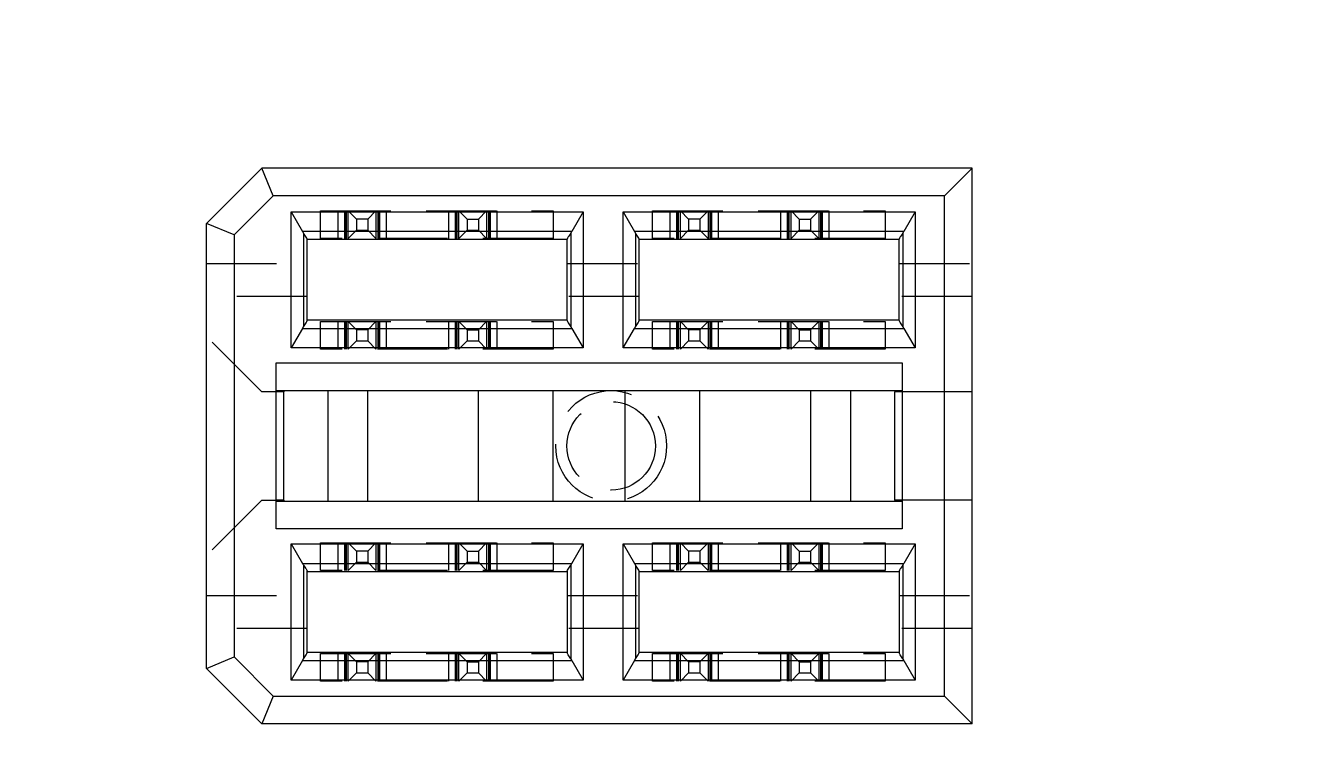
# Model space of a CAD drawing. Header units: millimetres. Extents: x -64 to 530, y -86 to 334.
# Drawn here: x 114.57 to 137.91, y 206.79 to 219.68 of the extents above; entities that cross this region are included whole.
import ezdxf

# ---------------------------------------------------------------- set-up
doc = ezdxf.new("R2010")
doc.units = ezdxf.units.MM
doc.header["$PDSIZE"] = -1
doc.linetypes.add('HIDDEN', pattern=[1.905, 1.27, -0.635])
doc.dimstyles.new('ISO-25', dxfattribs={"dimtxt": 2.5, "dimasz": 2.5, "dimexe": 1.25, "dimexo": 0.625, "dimtad": 1, "dimtxsty": 'Standard', "dimcen": 2.5, "dimadec": 0, "dimazin": 0, "dimtfac": 1, "dimtmove": 0, "dimatfit": 3, "dimfxl": 0, "dimarcsym": 0})

# ---------------------------------------------------------------- blocks, each defined once
blk = doc.blocks.new('*D35')
at = {"color": 0, "lineweight": -2}
for p, q in [((437.684, 297.079), (437.684, 315.579)), ((431.8, 293.079), (437.684, 297.079)), ((431.8, 279.9), (431.8, 293.079))]:
    blk.add_line(p, q, dxfattribs=at)
at = {"layer": 'Defpoints', "color": 0}
for p in [(437.684, 301.079), (431.8, 279.4), (0, 0)]:
    blk.add_point(p, dxfattribs=at)
at = {"color": 0, "insert": (435.434, 308.579), "char_height": 3, "attachment_point": 5, "rotation": 90}
blk.add_mtext('431,80', dxfattribs=at)
blk = doc.blocks.new('*D37')
at = {"color": 0, "lineweight": -2}
for p, q in [((135.317, 293.03), (135.317, 311.53)), ((135.9, 289.03), (135.317, 293.03)), ((135.9, 279.97), (135.9, 289.03))]:
    blk.add_line(p, q, dxfattribs=at)
at = {"layer": 'Defpoints', "color": 0}
for p in [(135.317, 297.03), (135.9, 279.47), (0, 0)]:
    blk.add_point(p, dxfattribs=at)
at = {"color": 0, "insert": (133.067, 304.53), "char_height": 3, "attachment_point": 5, "rotation": 90}
blk.add_mtext('135,90', dxfattribs=at)
blk = doc.blocks.new('*D38')
at = {"color": 0, "lineweight": -2}
for p, q in [((162.289, 289.755), (162.289, 308.755)), ((165.75, 285.755), (162.289, 289.755)), ((165.75, 274.9), (165.75, 285.755))]:
    blk.add_line(p, q, dxfattribs=at)
at = {"layer": 'Defpoints', "color": 0}
for p in [(162.289, 293.755), (165.75, 274.4), (0, 0)]:
    blk.add_point(p, dxfattribs=at)
at = {"color": 0, "insert": (160.039, 301.505), "char_height": 3, "attachment_point": 5, "rotation": 90}
blk.add_mtext('165,75', dxfattribs=at)
blk = doc.blocks.new('*D39')
at = {"color": 0, "lineweight": -2}
for p, q in [((125.6, 265.32), (129.1, 265.32)), ((129.1, 265.32), (130.828, 263.455)), ((130.828, 263.455), (150.828, 263.455))]:
    blk.add_line(p, q, dxfattribs=at)
at = {"layer": 'Defpoints', "color": 0}
for p in [(125.1, 265.32), (134.828, 263.455), (0, 0)]:
    blk.add_point(p, dxfattribs=at)
at = {"color": 0, "insert": (143.078, 265.705), "char_height": 3, "attachment_point": 5}
blk.add_mtext('265,32', dxfattribs=at)
blk = doc.blocks.new('*D40')
at = {"color": 0, "lineweight": -2}
for p, q in [((118.77, 293.984), (118.77, 311.484)), ((125.1, 289.984), (118.77, 293.984)), ((125.1, 265.82), (125.1, 289.984))]:
    blk.add_line(p, q, dxfattribs=at)
at = {"layer": 'Defpoints', "color": 0}
for p in [(118.77, 297.984), (125.1, 265.32), (0, 0)]:
    blk.add_point(p, dxfattribs=at)
at = {"color": 0, "insert": (116.52, 304.984), "char_height": 3, "attachment_point": 5, "rotation": 90}
blk.add_mtext('125,10', dxfattribs=at)
blk = doc.blocks.new('*D41')
at = {"color": 0, "lineweight": -2}
for p, q in [((191.371, 292.073), (191.371, 310.573)), ((199.07, 288.073), (191.371, 292.073)), ((199.07, 265.82), (199.07, 288.073))]:
    blk.add_line(p, q, dxfattribs=at)
at = {"layer": 'Defpoints', "color": 0}
for p in [(191.371, 296.073), (199.07, 265.32), (0, 0)]:
    blk.add_point(p, dxfattribs=at)
at = {"color": 0, "insert": (189.121, 303.573), "char_height": 3, "attachment_point": 5, "rotation": 90}
blk.add_mtext('199,07', dxfattribs=at)
blk = doc.blocks.new('*D42')
at = {"color": 0, "lineweight": -2}
for p, q in [((193.497, 265.32), (189.497, 263.066)), ((198.57, 265.32), (193.497, 265.32)), ((189.497, 263.066), (169.497, 263.066))]:
    blk.add_line(p, q, dxfattribs=at)
at = {"layer": 'Defpoints', "color": 0}
for p in [(199.07, 265.32), (185.497, 263.066), (0, 0)]:
    blk.add_point(p, dxfattribs=at)
at = {"color": 0, "insert": (177.247, 265.316), "char_height": 3, "attachment_point": 5}
blk.add_mtext('265,32', dxfattribs=at)
blk = doc.blocks.new('*D43')
at = {"color": 0, "lineweight": -2}
for p, q in [((280.31, 293.54), (280.31, 313.54)), ((285.75, 289.54), (280.31, 293.54)), ((285.75, 274.9), (285.75, 289.54))]:
    blk.add_line(p, q, dxfattribs=at)
at = {"layer": 'Defpoints', "color": 0}
for p in [(280.31, 297.54), (285.75, 274.4), (0, 0)]:
    blk.add_point(p, dxfattribs=at)
at = {"color": 0, "insert": (278.06, 305.79), "char_height": 3, "attachment_point": 5, "rotation": 90}
blk.add_mtext('285,75', dxfattribs=at)
blk = doc.blocks.new('*D44')
at = {"color": 0, "lineweight": -2}
for p, q in [((298.633, 293.447), (298.633, 312.947)), ((293.9, 289.447), (298.633, 293.447)), ((293.9, 279.9), (293.9, 289.447))]:
    blk.add_line(p, q, dxfattribs=at)
at = {"layer": 'Defpoints', "color": 0}
for p in [(298.633, 297.447), (293.9, 279.4), (0, 0)]:
    blk.add_point(p, dxfattribs=at)
at = {"color": 0, "insert": (296.383, 305.447), "char_height": 3, "attachment_point": 5, "rotation": 90}
blk.add_mtext('293,90', dxfattribs=at)
blk = doc.blocks.new('*D45')
at = {"color": 0, "lineweight": -2}
blk.add_line((285.25, 274.4), (252.388, 274.4), dxfattribs=at)
at = {"layer": 'Defpoints', "color": 0}
for p in [(267.888, 274.4), (285.75, 274.4), (0, 0)]:
    blk.add_point(p, dxfattribs=at)
at = {"color": 0, "insert": (259.888, 276.65), "char_height": 3, "attachment_point": 5}
blk.add_mtext('274,40', dxfattribs=at)
blk = doc.blocks.new('*D46')
at = {"color": 0, "lineweight": -2}
for p, q in [((273.06, 264.82), (273.06, 254.53)), ((273.06, 254.53), (277.95, 250.53)), ((277.95, 250.53), (277.95, 231.03))]:
    blk.add_line(p, q, dxfattribs=at)
at = {"layer": 'Defpoints', "color": 0}
for p in [(273.06, 265.32), (277.95, 246.53), (0, 0)]:
    blk.add_point(p, dxfattribs=at)
at = {"color": 0, "insert": (275.7, 238.53), "char_height": 3, "attachment_point": 5, "rotation": 90}
blk.add_mtext('273,06', dxfattribs=at)
blk = doc.blocks.new('*D47')
at = {"color": 0, "lineweight": -2}
for p, q in [((260.93, 266.76), (240.93, 266.76)), ((264.93, 265.32), (260.93, 266.76)), ((272.56, 265.32), (264.93, 265.32))]:
    blk.add_line(p, q, dxfattribs=at)
at = {"layer": 'Defpoints', "color": 0}
for p in [(256.93, 266.76), (273.06, 265.32), (0, 0)]:
    blk.add_point(p, dxfattribs=at)
at = {"color": 0, "insert": (248.68, 269.01), "char_height": 3, "attachment_point": 5}
blk.add_mtext('265,32', dxfattribs=at)
blk = doc.blocks.new('*D48')
at = {"color": 0, "lineweight": -2}
for p, q in [((355.301, 295.339), (355.301, 315.339)), ((359.73, 291.339), (355.301, 295.339)), ((359.73, 265.82), (359.73, 291.339))]:
    blk.add_line(p, q, dxfattribs=at)
at = {"layer": 'Defpoints', "color": 0}
for p in [(355.301, 299.339), (359.73, 265.32), (0, 0)]:
    blk.add_point(p, dxfattribs=at)
at = {"color": 0, "insert": (353.051, 307.589), "char_height": 3, "attachment_point": 5, "rotation": 90}
blk.add_mtext('359,73', dxfattribs=at)
blk = doc.blocks.new('*D49')
at = {"color": 0, "lineweight": -2}
for p, q in [((349.375, 265.32), (345.375, 260.541)), ((359.23, 265.32), (349.375, 265.32)), ((345.375, 260.541), (325.375, 260.541))]:
    blk.add_line(p, q, dxfattribs=at)
at = {"layer": 'Defpoints', "color": 0}
for p in [(359.73, 265.32), (341.375, 260.541), (0, 0)]:
    blk.add_point(p, dxfattribs=at)
at = {"color": 0, "insert": (333.125, 262.791), "char_height": 3, "attachment_point": 5}
blk.add_mtext('265,32', dxfattribs=at)
blk = doc.blocks.new('*D50')
at = {"color": 0, "lineweight": -2}
for p, q in [((411.281, 297.743), (411.281, 316.243)), ((415.9, 293.743), (411.281, 297.743)), ((415.9, 279.97), (415.9, 293.743))]:
    blk.add_line(p, q, dxfattribs=at)
at = {"layer": 'Defpoints', "color": 0}
for p in [(411.281, 301.743), (415.9, 279.47), (0, 0)]:
    blk.add_point(p, dxfattribs=at)
at = {"color": 0, "insert": (409.031, 309.243), "char_height": 3, "attachment_point": 5, "rotation": 90}
blk.add_mtext('415,90', dxfattribs=at)
blk = doc.blocks.new('*D51')
at = {"color": 0, "lineweight": -2}
for p, q in [((441.42, 274.4), (445.42, 275.871)), ((445.42, 275.871), (464.92, 275.871)), ((425.95, 274.4), (441.42, 274.4))]:
    blk.add_line(p, q, dxfattribs=at)
at = {"layer": 'Defpoints', "color": 0}
for p in [(449.42, 275.871), (425.45, 274.4), (0, 0)]:
    blk.add_point(p, dxfattribs=at)
at = {"color": 0, "insert": (457.42, 278.121), "char_height": 3, "attachment_point": 5}
blk.add_mtext('274,40', dxfattribs=at)
blk = doc.blocks.new('*D52')
at = {"color": 0, "lineweight": -2}
for p, q in [((423.283, 294.998), (423.283, 314.998)), ((425.45, 290.998), (423.283, 294.998)), ((425.45, 274.9), (425.45, 290.998))]:
    blk.add_line(p, q, dxfattribs=at)
at = {"layer": 'Defpoints', "color": 0}
for p in [(423.283, 298.998), (425.45, 274.4), (0, 0)]:
    blk.add_point(p, dxfattribs=at)
at = {"color": 0, "insert": (421.033, 307.248), "char_height": 3, "attachment_point": 5, "rotation": 90}
blk.add_mtext('425,45', dxfattribs=at)
blk = doc.blocks.new('*D56')
at = {"color": 0, "lineweight": -2}
for p, q in [((437.803, 215.414), (437.803, 235.414)), ((425.43, 211.414), (437.803, 215.414)), ((425.43, 198.55), (425.43, 211.414))]:
    blk.add_line(p, q, dxfattribs=at)
at = {"layer": 'Defpoints', "color": 0}
for p in [(437.803, 219.414), (425.43, 198.05), (0, 0)]:
    blk.add_point(p, dxfattribs=at)
at = {"color": 0, "insert": (435.553, 227.664), "char_height": 3, "attachment_point": 5, "rotation": 90}
blk.add_mtext('425,43', dxfattribs=at)
blk = doc.blocks.new('*D73')
at = {"color": 0, "lineweight": -2}
for p, q in [((142.392, 292.375), (142.392, 310.875)), ((139.399, 288.375), (142.392, 292.375)), ((139.399, 279.9), (139.399, 288.375))]:
    blk.add_line(p, q, dxfattribs=at)
at = {"layer": 'Defpoints', "color": 0}
for p in [(142.392, 296.375), (139.399, 279.4), (0, 0)]:
    blk.add_point(p, dxfattribs=at)
at = {"color": 0, "insert": (140.142, 303.875), "char_height": 3, "attachment_point": 5, "rotation": 90}
blk.add_mtext('139,40', dxfattribs=at)
blk = doc.blocks.new('*D74')
at = {"color": 0, "lineweight": -2}
for p, q in [((127.722, 293.03), (127.722, 311.53)), ((132.401, 289.03), (127.722, 293.03)), ((132.401, 279.9), (132.401, 289.03))]:
    blk.add_line(p, q, dxfattribs=at)
at = {"layer": 'Defpoints', "color": 0}
for p in [(127.722, 297.03), (132.401, 279.4), (0, 0)]:
    blk.add_point(p, dxfattribs=at)
at = {"color": 0, "insert": (125.472, 304.53), "char_height": 3, "attachment_point": 5, "rotation": 90}
blk.add_mtext('132,40', dxfattribs=at)
blk = doc.blocks.new('*D75')
at = {"color": 0, "lineweight": -2}
for p, q in [((288.794, 294.16), (288.794, 313.16)), ((290.401, 290.16), (288.794, 294.16)), ((290.401, 279.9), (290.401, 290.16))]:
    blk.add_line(p, q, dxfattribs=at)
at = {"layer": 'Defpoints', "color": 0}
for p in [(288.794, 298.16), (290.401, 279.4), (0, 0)]:
    blk.add_point(p, dxfattribs=at)
at = {"color": 0, "insert": (286.544, 305.91), "char_height": 3, "attachment_point": 5, "rotation": 90}
blk.add_mtext('290,40', dxfattribs=at)
blk = doc.blocks.new('*D76')
at = {"color": 0, "lineweight": -2}
for p, q in [((306.252, 292.611), (306.252, 312.111)), ((297.399, 288.611), (306.252, 292.611)), ((297.399, 279.9), (297.399, 288.611))]:
    blk.add_line(p, q, dxfattribs=at)
at = {"layer": 'Defpoints', "color": 0}
for p in [(306.252, 296.611), (297.399, 279.4), (0, 0)]:
    blk.add_point(p, dxfattribs=at)
at = {"color": 0, "insert": (304.002, 304.611), "char_height": 3, "attachment_point": 5, "rotation": 90}
blk.add_mtext('297,40', dxfattribs=at)
blk = doc.blocks.new('*D77')
at = {"color": 0, "lineweight": -2}
for p, q in [((404.526, 297.682), (404.526, 316.182)), ((412.401, 293.682), (404.526, 297.682)), ((412.401, 279.9), (412.401, 293.682))]:
    blk.add_line(p, q, dxfattribs=at)
at = {"layer": 'Defpoints', "color": 0}
for p in [(404.526, 301.682), (412.401, 279.4), (0, 0)]:
    blk.add_point(p, dxfattribs=at)
at = {"color": 0, "insert": (402.276, 309.182), "char_height": 3, "attachment_point": 5, "rotation": 90}
blk.add_mtext('412,40', dxfattribs=at)
blk = doc.blocks.new('*D78')
at = {"color": 0, "lineweight": -2}
for p, q in [((417.265, 297.291), (417.265, 315.791)), ((419.399, 293.291), (417.265, 297.291)), ((419.399, 279.9), (419.399, 293.291))]:
    blk.add_line(p, q, dxfattribs=at)
at = {"layer": 'Defpoints', "color": 0}
for p in [(417.265, 301.291), (419.399, 279.4), (0, 0)]:
    blk.add_point(p, dxfattribs=at)
at = {"color": 0, "insert": (415.015, 308.791), "char_height": 3, "attachment_point": 5, "rotation": 90}
blk.add_mtext('419,40', dxfattribs=at)
blk = doc.blocks.new('*D118')
at = {"color": 0, "lineweight": -2}
for p, q in [((389.587, 199.576), (389.587, 219.576)), ((394.242, 195.576), (389.587, 199.576)), ((394.242, 191.725), (394.242, 195.576))]:
    blk.add_line(p, q, dxfattribs=at)
at = {"layer": 'Defpoints', "color": 0}
for p in [(389.587, 203.576), (394.242, 191.225), (0, 0)]:
    blk.add_point(p, dxfattribs=at)
at = {"color": 0, "insert": (387.337, 211.826), "char_height": 3, "attachment_point": 5, "rotation": 90}
blk.add_mtext('394,24', dxfattribs=at)
blk = doc.blocks.new('*D119')
at = {"color": 0, "lineweight": -2}
for p, q in [((393.843, 235.159), (393.843, 254.159)), ((396, 231.159), (393.843, 235.159)), ((396, 225.095), (396, 231.159))]:
    blk.add_line(p, q, dxfattribs=at)
at = {"layer": 'Defpoints', "color": 0}
for p in [(393.843, 239.159), (396, 224.595), (0, 0)]:
    blk.add_point(p, dxfattribs=at)
at = {"color": 0, "insert": (391.593, 246.909), "char_height": 3, "attachment_point": 5, "rotation": 90}
blk.add_mtext('396,00', dxfattribs=at)
blk = doc.blocks.new('*D120')
at = {"color": 0, "lineweight": -2}
for p, q in [((372.602, 236.309), (372.602, 255.809)), ((373.5, 232.309), (372.602, 236.309)), ((373.5, 225.095), (373.5, 232.309))]:
    blk.add_line(p, q, dxfattribs=at)
at = {"layer": 'Defpoints', "color": 0}
for p in [(372.602, 240.309), (373.5, 224.595), (0, 0)]:
    blk.add_point(p, dxfattribs=at)
at = {"color": 0, "insert": (370.352, 248.309), "char_height": 3, "attachment_point": 5, "rotation": 90}
blk.add_mtext('373,50', dxfattribs=at)
blk = doc.blocks.new('*D121')
at = {"color": 0, "lineweight": -2}
for p, q in [((345.579, 237.414), (345.579, 256.414)), ((349.175, 233.414), (345.579, 237.414)), ((349.175, 225.095), (349.175, 233.414))]:
    blk.add_line(p, q, dxfattribs=at)
at = {"layer": 'Defpoints', "color": 0}
for p in [(345.579, 241.414), (349.175, 224.595), (0, 0)]:
    blk.add_point(p, dxfattribs=at)
at = {"color": 0, "insert": (343.329, 249.164), "char_height": 3, "attachment_point": 5, "rotation": 90}
blk.add_mtext('349,18', dxfattribs=at)
blk = doc.blocks.new('*D122')
at = {"color": 0, "lineweight": -2}
for p, q in [((325.674, 236.995), (325.674, 256.995)), ((328.855, 232.995), (325.674, 236.995)), ((328.855, 225.095), (328.855, 232.995))]:
    blk.add_line(p, q, dxfattribs=at)
at = {"layer": 'Defpoints', "color": 0}
for p in [(325.674, 240.995), (328.855, 224.595), (0, 0)]:
    blk.add_point(p, dxfattribs=at)
at = {"color": 0, "insert": (323.424, 249.245), "char_height": 3, "attachment_point": 5, "rotation": 90}
blk.add_mtext('328,86', dxfattribs=at)
blk = doc.blocks.new('*D123')
at = {"color": 0, "lineweight": -2}
for p, q in [((304.85, 235.076), (304.85, 254.576)), ((308.535, 231.076), (304.85, 235.076)), ((308.535, 225.095), (308.535, 231.076))]:
    blk.add_line(p, q, dxfattribs=at)
at = {"layer": 'Defpoints', "color": 0}
for p in [(304.85, 239.076), (308.535, 224.595), (0, 0)]:
    blk.add_point(p, dxfattribs=at)
at = {"color": 0, "insert": (302.6, 247.076), "char_height": 3, "attachment_point": 5, "rotation": 90}
blk.add_mtext('308,54', dxfattribs=at)
blk = doc.blocks.new('*D124')
at = {"color": 0, "lineweight": -2}
for p, q in [((286.103, 233.369), (286.103, 253.369)), ((288.215, 229.369), (286.103, 233.369)), ((288.215, 225.095), (288.215, 229.369))]:
    blk.add_line(p, q, dxfattribs=at)
at = {"layer": 'Defpoints', "color": 0}
for p in [(286.103, 237.369), (288.215, 224.595), (0, 0)]:
    blk.add_point(p, dxfattribs=at)
at = {"color": 0, "insert": (283.853, 245.619), "char_height": 3, "attachment_point": 5, "rotation": 90}
blk.add_mtext('288,22', dxfattribs=at)
blk = doc.blocks.new('*D125')
at = {"color": 0, "lineweight": -2}
for p, q in [((263.907, 234.454), (263.907, 253.954)), ((267.895, 230.454), (263.907, 234.454)), ((267.895, 225.095), (267.895, 230.454))]:
    blk.add_line(p, q, dxfattribs=at)
at = {"layer": 'Defpoints', "color": 0}
for p in [(263.907, 238.454), (267.895, 224.595), (0, 0)]:
    blk.add_point(p, dxfattribs=at)
at = {"color": 0, "insert": (261.657, 246.454), "char_height": 3, "attachment_point": 5, "rotation": 90}
blk.add_mtext('267,90', dxfattribs=at)
blk = doc.blocks.new('*D126')
at = {"color": 0, "lineweight": -2}
for p, q in [((243.782, 232.451), (243.782, 252.451)), ((247.575, 228.595), (243.782, 232.451)), ((247.575, 225.095), (247.575, 228.595))]:
    blk.add_line(p, q, dxfattribs=at)
at = {"layer": 'Defpoints', "color": 0}
for p in [(243.782, 236.451), (247.575, 224.595), (0, 0)]:
    blk.add_point(p, dxfattribs=at)
at = {"color": 0, "insert": (241.532, 244.701), "char_height": 3, "attachment_point": 5, "rotation": 90}
blk.add_mtext('247,58', dxfattribs=at)
blk = doc.blocks.new('*D127')
at = {"color": 0, "lineweight": -2}
for p, q in [((222.023, 234.703), (222.023, 254.703)), ((227.255, 230.703), (222.023, 234.703)), ((227.255, 225.095), (227.255, 230.703))]:
    blk.add_line(p, q, dxfattribs=at)
at = {"layer": 'Defpoints', "color": 0}
for p in [(222.023, 238.703), (227.255, 224.595), (0, 0)]:
    blk.add_point(p, dxfattribs=at)
at = {"color": 0, "insert": (219.773, 246.953), "char_height": 3, "attachment_point": 5, "rotation": 90}
blk.add_mtext('227,26', dxfattribs=at)
blk = doc.blocks.new('*D128')
at = {"color": 0, "lineweight": -2}
for p, q in [((203.028, 233.99), (203.028, 253.49)), ((206.946, 229.99), (203.028, 233.99)), ((206.946, 225.095), (206.946, 229.99))]:
    blk.add_line(p, q, dxfattribs=at)
at = {"layer": 'Defpoints', "color": 0}
for p in [(203.028, 237.99), (206.946, 224.595), (0, 0)]:
    blk.add_point(p, dxfattribs=at)
at = {"color": 0, "insert": (200.778, 245.99), "char_height": 3, "attachment_point": 5, "rotation": 90}
blk.add_mtext('206,95', dxfattribs=at)
blk = doc.blocks.new('*D129')
at = {"color": 0, "lineweight": -2}
for p, q in [((182.809, 235.614), (182.809, 254.614)), ((186.615, 231.614), (182.809, 235.614)), ((186.615, 225.095), (186.615, 231.614))]:
    blk.add_line(p, q, dxfattribs=at)
at = {"layer": 'Defpoints', "color": 0}
for p in [(182.809, 239.614), (186.615, 224.595), (0, 0)]:
    blk.add_point(p, dxfattribs=at)
at = {"color": 0, "insert": (180.559, 247.364), "char_height": 3, "attachment_point": 5, "rotation": 90}
blk.add_mtext('186,62', dxfattribs=at)
blk = doc.blocks.new('*D130')
at = {"color": 0, "lineweight": -2}
for p, q in [((163.921, 235.803), (163.921, 254.303)), ((166.295, 231.803), (163.921, 235.803)), ((166.295, 225.095), (166.295, 231.803))]:
    blk.add_line(p, q, dxfattribs=at)
at = {"layer": 'Defpoints', "color": 0}
for p in [(163.921, 239.803), (166.295, 224.595), (0, 0)]:
    blk.add_point(p, dxfattribs=at)
at = {"color": 0, "insert": (161.671, 247.303), "char_height": 3, "attachment_point": 5, "rotation": 90}
blk.add_mtext('166,30', dxfattribs=at)
blk = doc.blocks.new('*D131')
at = {"color": 0, "lineweight": -2}
for p, q in [((142.732, 235.75), (142.732, 254.75)), ((145.975, 231.75), (142.732, 235.75)), ((145.975, 225.095), (145.975, 231.75))]:
    blk.add_line(p, q, dxfattribs=at)
at = {"layer": 'Defpoints', "color": 0}
for p in [(142.732, 239.75), (145.975, 224.595), (0, 0)]:
    blk.add_point(p, dxfattribs=at)
at = {"color": 0, "insert": (140.482, 247.5), "char_height": 3, "attachment_point": 5, "rotation": 90}
blk.add_mtext('145,98', dxfattribs=at)
blk = doc.blocks.new('*D132')
at = {"color": 0, "lineweight": -2}
for p, q in [((123.609, 234.366), (123.609, 253.366)), ((125.655, 230.366), (123.609, 234.366)), ((125.655, 225.095), (125.655, 230.366))]:
    blk.add_line(p, q, dxfattribs=at)
at = {"layer": 'Defpoints', "color": 0}
for p in [(123.609, 238.366), (125.655, 224.595), (0, 0)]:
    blk.add_point(p, dxfattribs=at)
at = {"color": 0, "insert": (121.359, 246.116), "char_height": 3, "attachment_point": 5, "rotation": 90}
blk.add_mtext('125,66', dxfattribs=at)
blk = doc.blocks.new('*D142')
at = {"color": 0, "lineweight": -2}
for p, q in [((401.115, 224.595), (405.115, 228.426)), ((405.115, 228.426), (425.115, 228.426)), ((396.5, 224.595), (401.115, 224.595))]:
    blk.add_line(p, q, dxfattribs=at)
at = {"layer": 'Defpoints', "color": 0}
for p in [(409.115, 228.426), (396, 224.595), (0, 0)]:
    blk.add_point(p, dxfattribs=at)
at = {"color": 0, "insert": (417.365, 230.676), "char_height": 3, "attachment_point": 5}
blk.add_mtext('224,59', dxfattribs=at)
blk = doc.blocks.new('*D143')
at = {"color": 0, "lineweight": -2}
blk.add_line((166.25, 274.4), (193.07, 274.4), dxfattribs=at)
at = {"layer": 'Defpoints', "color": 0}
for p in [(165.75, 274.4), (177.57, 274.4), (0, 0)]:
    blk.add_point(p, dxfattribs=at)
at = {"color": 0, "insert": (185.57, 276.65), "char_height": 3, "attachment_point": 5}
blk.add_mtext('274,40', dxfattribs=at)

msp = doc.modelspace()

# ---------------------------------------------------------------- linework, layer by layer
at = {"color": 7, "linetype": 'Continuous', "lineweight": 15}
for p, q in [((118.835, 217.11), (117.835, 216.11)), ((119.042, 216.61), (118.835, 217.11)), ((131.675, 217.11), (118.835, 217.11)), ((131.675, 217.11), (131.175, 216.61)), ((131.675, 207.07), (131.675, 217.11)), ((118.335, 215.903), (119.042, 216.61)), ((131.175, 216.61), (119.042, 216.61)), ((131.175, 207.57), (131.175, 216.61)), ((119.366, 213.86), (119.366, 216.32)), ((119.366, 216.32), (119.57, 215.966)), ((119.366, 216.32), (124.644, 216.32)), ((124.644, 216.32), (124.44, 215.966)), ((124.644, 216.32), (124.644, 213.86)), ((125.366, 216.32), (130.644, 216.32)), ((125.366, 213.86), (125.366, 216.32)), ((125.366, 216.32), (125.57, 215.966)), ((130.644, 216.32), (130.44, 215.966)), ((130.644, 216.32), (130.644, 213.86)), ((117.835, 208.07), (117.835, 216.11)), ((118.335, 215.903), (117.835, 216.11)), ((118.335, 215.903), (118.335, 208.277)), ((124.44, 215.966), (119.57, 215.966)), ((119.588, 215.938), (119.588, 214.242)), ((124.422, 215.938), (124.422, 214.242)), ((130.44, 215.966), (125.57, 215.966)), ((125.588, 215.938), (125.588, 214.242)), ((130.422, 215.938), (130.422, 214.242)), ((119.655, 214.355), (119.655, 215.825)), ((124.355, 215.82), (119.655, 215.82)), ((124.355, 214.355), (124.355, 215.825)), ((125.655, 214.355), (125.655, 215.825)), ((130.355, 215.82), (125.655, 215.82)), ((130.355, 214.355), (130.355, 215.825)), ((124.355, 214.36), (119.655, 214.36)), ((130.355, 214.36), (125.655, 214.36)), ((119.57, 214.214), (119.366, 213.86)), ((119.57, 214.214), (124.44, 214.214)), ((124.44, 214.214), (124.644, 213.86)), ((125.366, 213.86), (125.57, 214.214)), ((125.57, 214.214), (130.44, 214.214)), ((130.44, 214.214), (130.644, 213.86)), ((124.644, 213.86), (119.366, 213.86)), ((130.644, 213.86), (125.366, 213.86)), ((119.099, 213.59), (130.411, 213.59)), ((119.099, 210.59), (119.099, 213.59)), ((130.411, 213.59), (130.411, 210.59)), ((119.099, 213.09), (130.411, 213.09)), ((119.235, 213.07), (119.099, 213.07)), ((119.235, 213.09), (119.235, 213.07)), ((119.235, 211.11), (119.235, 213.07)), ((120.035, 211.09), (120.035, 213.09)), ((120.755, 211.09), (120.755, 213.09)), ((122.755, 211.09), (122.755, 213.09)), ((124.105, 211.09), (124.105, 213.09)), ((125.405, 211.09), (125.405, 213.09)), ((126.755, 211.09), (126.755, 213.09)), ((128.755, 213.09), (128.755, 211.09)), ((129.475, 213.09), (129.475, 211.09)), ((130.275, 213.09), (130.275, 213.07)), ((130.411, 213.07), (130.275, 213.07)), ((130.275, 211.11), (130.275, 213.07)), ((119.235, 211.11), (119.099, 211.11)), ((119.099, 211.09), (130.411, 211.09)), ((119.235, 211.11), (119.235, 211.09)), ((130.275, 211.11), (130.275, 211.09)), ((130.411, 211.11), (130.275, 211.11)), ((130.411, 210.59), (119.099, 210.59)), ((119.366, 210.32), (124.644, 210.32)), ((119.366, 207.86), (119.366, 210.32)), ((119.366, 210.32), (119.57, 209.966)), ((124.44, 209.966), (124.644, 210.32)), ((124.644, 210.32), (124.644, 207.86)), ((125.366, 210.32), (130.644, 210.32)), ((125.366, 207.86), (125.366, 210.32)), ((125.366, 210.32), (125.57, 209.966)), ((130.644, 210.32), (130.44, 209.966)), ((130.644, 210.32), (130.644, 207.86)), ((119.57, 209.966), (124.44, 209.966)), ((119.588, 209.938), (119.588, 208.242)), ((119.655, 208.355), (119.655, 209.825)), ((119.655, 209.82), (124.355, 209.82)), ((124.355, 209.825), (124.355, 208.355)), ((124.422, 209.938), (124.422, 208.242)), ((125.57, 209.966), (130.44, 209.966)), ((125.588, 209.938), (125.588, 208.242)), ((125.655, 208.355), (125.655, 209.825)), ((125.655, 209.82), (130.355, 209.82)), ((130.355, 209.825), (130.355, 208.355)), ((130.422, 209.938), (130.422, 208.242)), ((117.835, 208.07), (118.335, 208.277)), ((118.335, 208.277), (119.042, 207.57)), ((119.57, 208.214), (119.366, 207.86)), ((119.57, 208.214), (124.44, 208.214)), ((124.355, 208.36), (119.655, 208.36)), ((124.44, 208.214), (124.644, 207.86)), ((125.57, 208.214), (125.366, 207.86)), ((125.57, 208.214), (130.44, 208.214)), ((130.355, 208.36), (125.655, 208.36)), ((130.44, 208.214), (130.644, 207.86)), ((118.835, 207.07), (117.835, 208.07)), ((124.644, 207.86), (119.366, 207.86)), ((130.644, 207.86), (125.366, 207.86)), ((119.042, 207.57), (118.835, 207.07)), ((119.042, 207.57), (131.175, 207.57)), ((131.675, 207.07), (131.175, 207.57)), ((131.675, 207.07), (118.835, 207.07))]:
    msp.add_line(p, q, dxfattribs=at)
at = {"color": 7, "linetype": 'HIDDEN', "lineweight": 0}
for p, q in [((119.9, 215.84), (119.9, 216.34)), ((119.9, 216.34), (124.1, 216.34)), ((120.21, 216.34), (120.21, 215.84)), ((120.215, 215.84), (120.215, 216.34)), ((120.335, 215.84), (120.335, 216.34)), ((120.336, 216.34), (120.336, 215.84)), ((120.355, 216.34), (120.355, 215.84)), ((120.365, 215.84), (120.365, 216.34)), ((120.365, 215.84), (120.365, 216.34)), ((120.4, 215.84), (120.4, 216.34)), ((120.4, 216.34), (120.55, 216.19)), ((120.9, 216.34), (120.75, 216.19)), ((120.9, 216.34), (120.9, 215.84)), ((120.935, 216.34), (120.935, 215.84)), ((120.935, 216.34), (120.935, 215.84)), ((120.945, 216.34), (120.945, 215.84)), ((120.964, 215.84), (120.964, 216.34)), ((120.965, 216.34), (120.965, 215.84)), ((121.085, 216.34), (121.085, 215.84)), ((121.09, 215.84), (121.09, 216.34)), ((122.21, 216.34), (122.21, 215.84)), ((122.215, 215.84), (122.215, 216.34)), ((122.335, 215.84), (122.335, 216.34)), ((122.336, 216.34), (122.336, 215.84)), ((122.355, 216.34), (122.355, 215.84)), ((122.365, 215.84), (122.365, 216.34)), ((122.365, 215.84), (122.365, 216.34)), ((122.4, 215.84), (122.4, 216.34)), ((122.4, 216.34), (122.55, 216.19)), ((122.75, 216.19), (122.9, 216.34)), ((122.9, 216.34), (122.9, 215.84)), ((122.935, 216.34), (122.935, 215.84)), ((122.935, 216.34), (122.935, 215.84)), ((122.945, 216.34), (122.945, 215.84)), ((122.964, 215.84), (122.964, 216.34)), ((122.965, 216.34), (122.965, 215.84)), ((123.085, 216.34), (123.085, 215.84)), ((123.09, 215.84), (123.09, 216.34)), ((124.1, 216.34), (124.1, 215.84)), ((125.9, 215.84), (125.9, 216.34)), ((125.9, 216.34), (130.1, 216.34)), ((126.21, 216.34), (126.21, 215.84)), ((126.215, 215.84), (126.215, 216.34)), ((126.335, 215.84), (126.335, 216.34)), ((126.336, 216.34), (126.336, 215.84)), ((126.355, 216.34), (126.355, 215.84)), ((126.365, 215.84), (126.365, 216.34)), ((126.365, 215.84), (126.365, 216.34)), ((126.4, 215.84), (126.4, 216.34)), ((126.4, 216.34), (126.55, 216.19)), ((126.9, 216.34), (126.75, 216.19)), ((126.9, 216.34), (126.9, 215.84)), ((126.935, 216.34), (126.935, 215.84)), ((126.935, 216.34), (126.935, 215.84)), ((126.945, 216.34), (126.945, 215.84)), ((126.964, 215.84), (126.964, 216.34)), ((126.965, 216.34), (126.965, 215.84)), ((127.085, 216.34), (127.085, 215.84)), ((127.09, 215.84), (127.09, 216.34)), ((128.21, 216.34), (128.21, 215.84)), ((128.215, 215.84), (128.215, 216.34)), ((128.335, 215.84), (128.335, 216.34)), ((128.336, 216.34), (128.336, 215.84)), ((128.355, 216.34), (128.355, 215.84)), ((128.365, 215.84), (128.365, 216.34)), ((128.365, 215.84), (128.365, 216.34)), ((128.4, 215.84), (128.4, 216.34)), ((128.4, 216.34), (128.55, 216.19)), ((128.75, 216.19), (128.9, 216.34)), ((128.9, 216.34), (128.9, 215.84)), ((128.935, 216.34), (128.935, 215.84)), ((128.935, 216.34), (128.935, 215.84)), ((128.945, 216.34), (128.945, 215.84)), ((128.964, 215.84), (128.964, 216.34)), ((128.965, 216.34), (128.965, 215.84)), ((129.085, 216.34), (129.085, 215.84)), ((129.09, 215.84), (129.09, 216.34)), ((130.1, 216.34), (130.1, 215.84)), ((120.55, 216.19), (120.55, 215.99)), ((120.75, 216.19), (120.55, 216.19)), ((120.75, 216.19), (120.75, 215.99)), ((122.55, 216.19), (122.75, 216.19)), ((122.55, 216.19), (122.55, 215.99)), ((122.75, 216.19), (122.75, 215.99)), ((126.55, 216.19), (126.55, 215.99)), ((126.75, 216.19), (126.55, 216.19)), ((126.75, 216.19), (126.75, 215.99)), ((128.55, 216.19), (128.75, 216.19)), ((128.55, 216.19), (128.55, 215.99)), ((128.75, 216.19), (128.75, 215.99)), ((120.4, 215.84), (120.55, 215.99)), ((120.55, 215.99), (120.75, 215.99)), ((120.75, 215.99), (120.9, 215.84)), ((122.55, 215.99), (122.4, 215.84)), ((122.55, 215.99), (122.75, 215.99)), ((122.75, 215.99), (122.9, 215.84)), ((126.4, 215.84), (126.55, 215.99)), ((126.55, 215.99), (126.75, 215.99)), ((126.75, 215.99), (126.9, 215.84)), ((128.55, 215.99), (128.4, 215.84)), ((128.55, 215.99), (128.75, 215.99)), ((128.75, 215.99), (128.9, 215.84)), ((124.1, 215.84), (119.9, 215.84)), ((130.1, 215.84), (125.9, 215.84)), ((117.835, 215.39), (119.655, 215.39)), ((124.355, 215.39), (125.655, 215.39)), ((130.355, 215.39), (131.675, 215.39)), ((119.655, 214.79), (117.835, 214.79)), ((125.655, 214.79), (124.355, 214.79)), ((131.675, 214.79), (130.355, 214.79)), ((119.9, 213.84), (119.9, 214.34)), ((119.9, 214.34), (124.1, 214.34)), ((120.21, 214.34), (120.21, 213.84)), ((120.215, 213.84), (120.215, 214.34)), ((120.335, 213.84), (120.335, 214.34)), ((120.336, 214.34), (120.336, 213.84)), ((120.355, 214.34), (120.355, 213.84)), ((120.365, 213.84), (120.365, 214.34)), ((120.365, 213.84), (120.365, 214.34)), ((120.4, 213.84), (120.4, 214.34)), ((120.4, 214.34), (120.55, 214.19)), ((120.9, 214.34), (120.75, 214.19)), ((120.9, 214.34), (120.9, 213.84)), ((120.935, 214.34), (120.935, 213.84)), ((120.935, 214.34), (120.935, 213.84)), ((120.945, 214.34), (120.945, 213.84)), ((120.964, 213.84), (120.964, 214.34)), ((120.965, 214.34), (120.965, 213.84)), ((121.085, 214.34), (121.085, 213.84)), ((121.09, 213.84), (121.09, 214.34)), ((122.21, 214.34), (122.21, 213.84)), ((122.215, 213.84), (122.215, 214.34)), ((122.335, 213.84), (122.335, 214.34)), ((122.336, 214.34), (122.336, 213.84)), ((122.355, 214.34), (122.355, 213.84)), ((122.365, 213.84), (122.365, 214.34)), ((122.365, 213.84), (122.365, 214.34)), ((122.4, 213.84), (122.4, 214.34)), ((122.4, 214.34), (122.55, 214.19)), ((122.75, 214.19), (122.9, 214.34)), ((122.9, 214.34), (122.9, 213.84)), ((122.935, 214.34), (122.935, 213.84)), ((122.935, 214.34), (122.935, 213.84)), ((122.945, 214.34), (122.945, 213.84)), ((122.964, 213.84), (122.964, 214.34)), ((122.965, 214.34), (122.965, 213.84)), ((123.085, 214.34), (123.085, 213.84)), ((123.09, 213.84), (123.09, 214.34)), ((124.1, 214.34), (124.1, 213.84)), ((125.9, 213.84), (125.9, 214.34)), ((125.9, 214.34), (130.1, 214.34)), ((126.21, 214.34), (126.21, 213.84)), ((126.215, 213.84), (126.215, 214.34)), ((126.335, 213.84), (126.335, 214.34)), ((126.336, 214.34), (126.336, 213.84)), ((126.355, 214.34), (126.355, 213.84)), ((126.365, 213.84), (126.365, 214.34)), ((126.365, 213.84), (126.365, 214.34)), ((126.4, 213.84), (126.4, 214.34)), ((126.4, 214.34), (126.55, 214.19)), ((126.9, 214.34), (126.75, 214.19)), ((126.9, 214.34), (126.9, 213.84)), ((126.935, 214.34), (126.935, 213.84)), ((126.935, 214.34), (126.935, 213.84)), ((126.945, 214.34), (126.945, 213.84)), ((126.964, 213.84), (126.964, 214.34)), ((126.965, 214.34), (126.965, 213.84)), ((127.085, 214.34), (127.085, 213.84)), ((127.09, 213.84), (127.09, 214.34)), ((128.21, 214.34), (128.21, 213.84)), ((128.215, 213.84), (128.215, 214.34)), ((128.335, 213.84), (128.335, 214.34)), ((128.336, 214.34), (128.336, 213.84)), ((128.355, 214.34), (128.355, 213.84)), ((128.365, 213.84), (128.365, 214.34)), ((128.365, 213.84), (128.365, 214.34)), ((128.4, 213.84), (128.4, 214.34)), ((128.4, 214.34), (128.55, 214.19)), ((128.75, 214.19), (128.9, 214.34)), ((128.9, 214.34), (128.9, 213.84)), ((128.935, 214.34), (128.935, 213.84)), ((128.935, 214.34), (128.935, 213.84)), ((128.945, 214.34), (128.945, 213.84)), ((128.964, 213.84), (128.964, 214.34)), ((128.965, 214.34), (128.965, 213.84)), ((129.085, 214.34), (129.085, 213.84)), ((129.09, 213.84), (129.09, 214.34)), ((130.1, 214.34), (130.1, 213.84)), ((118.835, 213.07), (117.835, 214.07)), ((120.4, 213.84), (120.55, 213.99)), ((120.55, 214.19), (120.55, 213.99)), ((120.75, 214.19), (120.55, 214.19)), ((120.55, 213.99), (120.75, 213.99)), ((120.75, 214.19), (120.75, 213.99)), ((120.75, 213.99), (120.9, 213.84)), ((122.55, 213.99), (122.4, 213.84)), ((122.55, 214.19), (122.75, 214.19)), ((122.55, 214.19), (122.55, 213.99)), ((122.55, 213.99), (122.75, 213.99)), ((122.75, 214.19), (122.75, 213.99)), ((122.75, 213.99), (122.9, 213.84)), ((126.4, 213.84), (126.55, 213.99)), ((126.55, 214.19), (126.55, 213.99)), ((126.75, 214.19), (126.55, 214.19)), ((126.55, 213.99), (126.75, 213.99)), ((126.75, 214.19), (126.75, 213.99)), ((126.75, 213.99), (126.9, 213.84)), ((128.55, 213.99), (128.4, 213.84)), ((128.55, 214.19), (128.75, 214.19)), ((128.55, 214.19), (128.55, 213.99)), ((128.55, 213.99), (128.75, 213.99)), ((128.75, 214.19), (128.75, 213.99)), ((128.75, 213.99), (128.9, 213.84)), ((124.1, 213.84), (119.9, 213.84)), ((130.1, 213.84), (125.9, 213.84)), ((119.099, 213.07), (118.835, 213.07)), ((131.675, 213.07), (130.411, 213.07)), ((118.835, 211.11), (117.835, 210.11)), ((118.835, 211.11), (119.099, 211.11)), ((131.675, 211.11), (130.411, 211.11)), ((119.9, 209.84), (119.9, 210.34)), ((119.9, 210.34), (124.1, 210.34)), ((120.21, 210.34), (120.21, 209.84)), ((120.215, 209.84), (120.215, 210.34)), ((120.335, 209.84), (120.335, 210.34)), ((120.336, 210.34), (120.336, 209.84)), ((120.355, 210.34), (120.355, 209.84)), ((120.365, 209.84), (120.365, 210.34)), ((120.365, 209.84), (120.365, 210.34)), ((120.4, 209.84), (120.4, 210.34)), ((120.4, 210.34), (120.55, 210.19)), ((120.9, 210.34), (120.75, 210.19)), ((120.9, 210.34), (120.9, 209.84)), ((120.935, 210.34), (120.935, 209.84)), ((120.935, 210.34), (120.935, 209.84)), ((120.945, 210.34), (120.945, 209.84)), ((120.964, 209.84), (120.964, 210.34)), ((120.965, 210.34), (120.965, 209.84)), ((121.085, 210.34), (121.085, 209.84)), ((121.09, 209.84), (121.09, 210.34)), ((122.21, 210.34), (122.21, 209.84)), ((122.215, 209.84), (122.215, 210.34)), ((122.335, 209.84), (122.335, 210.34)), ((122.336, 210.34), (122.336, 209.84)), ((122.355, 210.34), (122.355, 209.84)), ((122.365, 209.84), (122.365, 210.34)), ((122.365, 209.84), (122.365, 210.34)), ((122.4, 209.84), (122.4, 210.34)), ((122.4, 210.34), (122.55, 210.19)), ((122.75, 210.19), (122.9, 210.34)), ((122.9, 210.34), (122.9, 209.84)), ((122.935, 210.34), (122.935, 209.84)), ((122.935, 210.34), (122.935, 209.84)), ((122.945, 210.34), (122.945, 209.84)), ((122.964, 209.84), (122.964, 210.34)), ((122.965, 210.34), (122.965, 209.84)), ((123.085, 210.34), (123.085, 209.84)), ((123.09, 209.84), (123.09, 210.34)), ((124.1, 210.34), (124.1, 209.84)), ((125.9, 209.84), (125.9, 210.34)), ((125.9, 210.34), (130.1, 210.34)), ((126.21, 210.34), (126.21, 209.84)), ((126.215, 209.84), (126.215, 210.34)), ((126.335, 209.84), (126.335, 210.34)), ((126.336, 210.34), (126.336, 209.84)), ((126.355, 210.34), (126.355, 209.84)), ((126.365, 209.84), (126.365, 210.34)), ((126.365, 209.84), (126.365, 210.34)), ((126.4, 209.84), (126.4, 210.34)), ((126.4, 210.34), (126.55, 210.19)), ((126.9, 210.34), (126.75, 210.19)), ((126.9, 210.34), (126.9, 209.84)), ((126.935, 210.34), (126.935, 209.84)), ((126.935, 210.34), (126.935, 209.84)), ((126.945, 210.34), (126.945, 209.84)), ((126.964, 209.84), (126.964, 210.34)), ((126.965, 210.34), (126.965, 209.84)), ((127.085, 210.34), (127.085, 209.84)), ((127.09, 209.84), (127.09, 210.34)), ((128.21, 210.34), (128.21, 209.84)), ((128.215, 209.84), (128.215, 210.34)), ((128.335, 209.84), (128.335, 210.34)), ((128.336, 210.34), (128.336, 209.84)), ((128.355, 210.34), (128.355, 209.84)), ((128.365, 209.84), (128.365, 210.34)), ((128.365, 209.84), (128.365, 210.34)), ((128.4, 209.84), (128.4, 210.34)), ((128.4, 210.34), (128.55, 210.19)), ((128.75, 210.19), (128.9, 210.34)), ((128.9, 210.34), (128.9, 209.84)), ((128.935, 210.34), (128.935, 209.84)), ((128.935, 210.34), (128.935, 209.84)), ((128.945, 210.34), (128.945, 209.84)), ((128.964, 209.84), (128.964, 210.34)), ((128.965, 210.34), (128.965, 209.84)), ((129.085, 210.34), (129.085, 209.84)), ((129.09, 209.84), (129.09, 210.34)), ((130.1, 210.34), (130.1, 209.84)), ((120.55, 210.19), (120.55, 209.99)), ((120.75, 210.19), (120.55, 210.19)), ((120.75, 210.19), (120.75, 209.99)), ((122.55, 210.19), (122.75, 210.19)), ((122.55, 210.19), (122.55, 209.99)), ((122.75, 210.19), (122.75, 209.99)), ((126.55, 210.19), (126.55, 209.99)), ((126.75, 210.19), (126.55, 210.19)), ((126.75, 210.19), (126.75, 209.99)), ((128.55, 210.19), (128.75, 210.19)), ((128.55, 210.19), (128.55, 209.99)), ((128.75, 210.19), (128.75, 209.99)), ((124.1, 209.84), (119.9, 209.84)), ((120.4, 209.84), (120.55, 209.99)), ((120.55, 209.99), (120.75, 209.99)), ((120.75, 209.99), (120.9, 209.84)), ((122.55, 209.99), (122.4, 209.84)), ((122.55, 209.99), (122.75, 209.99)), ((122.75, 209.99), (122.9, 209.84)), ((130.1, 209.84), (125.9, 209.84)), ((126.4, 209.84), (126.55, 209.99)), ((126.55, 209.99), (126.75, 209.99)), ((126.75, 209.99), (126.9, 209.84)), ((128.55, 209.99), (128.4, 209.84)), ((128.55, 209.99), (128.75, 209.99)), ((128.75, 209.99), (128.9, 209.84)), ((117.835, 209.39), (119.655, 209.39)), ((124.355, 209.39), (125.655, 209.39)), ((130.355, 209.39), (131.675, 209.39)), ((119.655, 208.79), (117.835, 208.79)), ((125.655, 208.79), (124.355, 208.79)), ((131.675, 208.79), (130.355, 208.79)), ((119.9, 207.84), (119.9, 208.34)), ((119.9, 208.34), (124.1, 208.34)), ((120.21, 208.34), (120.21, 207.84)), ((120.215, 207.84), (120.215, 208.34)), ((120.335, 207.84), (120.335, 208.34)), ((120.336, 208.34), (120.336, 207.84)), ((120.355, 208.34), (120.355, 207.84)), ((120.365, 207.84), (120.365, 208.34)), ((120.365, 207.84), (120.365, 208.34)), ((120.4, 207.84), (120.4, 208.34)), ((120.4, 208.34), (120.55, 208.19)), ((120.75, 208.19), (120.55, 208.19)), ((120.55, 208.19), (120.55, 207.99)), ((120.9, 208.34), (120.75, 208.19)), ((120.75, 208.19), (120.75, 207.99)), ((120.9, 208.34), (120.9, 207.84)), ((120.935, 208.34), (120.935, 207.84)), ((120.935, 208.34), (120.935, 207.84)), ((120.945, 208.34), (120.945, 207.84)), ((120.964, 207.84), (120.964, 208.34)), ((120.965, 208.34), (120.965, 207.84)), ((121.085, 208.34), (121.085, 207.84)), ((121.09, 207.84), (121.09, 208.34)), ((122.21, 208.34), (122.21, 207.84)), ((122.215, 207.84), (122.215, 208.34)), ((122.335, 207.84), (122.335, 208.34)), ((122.336, 208.34), (122.336, 207.84)), ((122.355, 208.34), (122.355, 207.84)), ((122.365, 207.84), (122.365, 208.34)), ((122.365, 207.84), (122.365, 208.34)), ((122.4, 207.84), (122.4, 208.34)), ((122.4, 208.34), (122.55, 208.19)), ((122.55, 208.19), (122.75, 208.19)), ((122.55, 208.19), (122.55, 207.99)), ((122.75, 208.19), (122.9, 208.34)), ((122.75, 208.19), (122.75, 207.99)), ((122.9, 208.34), (122.9, 207.84)), ((122.935, 208.34), (122.935, 207.84)), ((122.935, 208.34), (122.935, 207.84)), ((122.945, 208.34), (122.945, 207.84)), ((122.964, 207.84), (122.964, 208.34)), ((122.965, 208.34), (122.965, 207.84)), ((123.085, 208.34), (123.085, 207.84)), ((123.09, 207.84), (123.09, 208.34)), ((124.1, 208.34), (124.1, 207.84)), ((125.9, 207.84), (125.9, 208.34)), ((125.9, 208.34), (130.1, 208.34)), ((126.21, 208.34), (126.21, 207.84)), ((126.215, 207.84), (126.215, 208.34)), ((126.335, 207.84), (126.335, 208.34)), ((126.336, 208.34), (126.336, 207.84)), ((126.355, 208.34), (126.355, 207.84)), ((126.365, 207.84), (126.365, 208.34)), ((126.365, 207.84), (126.365, 208.34)), ((126.4, 207.84), (126.4, 208.34)), ((126.4, 208.34), (126.55, 208.19)), ((126.55, 208.19), (126.55, 207.99)), ((126.75, 208.19), (126.55, 208.19)), ((126.9, 208.34), (126.75, 208.19)), ((126.75, 208.19), (126.75, 207.99)), ((126.9, 208.34), (126.9, 207.84)), ((126.935, 208.34), (126.935, 207.84)), ((126.935, 208.34), (126.935, 207.84)), ((126.945, 208.34), (126.945, 207.84)), ((126.964, 207.84), (126.964, 208.34)), ((126.965, 208.34), (126.965, 207.84)), ((127.085, 208.34), (127.085, 207.84)), ((127.09, 207.84), (127.09, 208.34)), ((128.21, 208.34), (128.21, 207.84)), ((128.215, 207.84), (128.215, 208.34)), ((128.335, 207.84), (128.335, 208.34)), ((128.336, 208.34), (128.336, 207.84)), ((128.355, 208.34), (128.355, 207.84)), ((128.365, 207.84), (128.365, 208.34)), ((128.365, 207.84), (128.365, 208.34)), ((128.4, 207.84), (128.4, 208.34)), ((128.4, 208.34), (128.55, 208.19)), ((128.55, 208.19), (128.75, 208.19)), ((128.55, 208.19), (128.55, 207.99)), ((128.75, 208.19), (128.9, 208.34)), ((128.75, 208.19), (128.75, 207.99)), ((128.9, 208.34), (128.9, 207.84)), ((128.935, 208.34), (128.935, 207.84)), ((128.935, 208.34), (128.935, 207.84)), ((128.945, 208.34), (128.945, 207.84)), ((128.964, 207.84), (128.964, 208.34)), ((128.965, 208.34), (128.965, 207.84)), ((129.085, 208.34), (129.085, 207.84)), ((129.09, 207.84), (129.09, 208.34)), ((130.1, 208.34), (130.1, 207.84)), ((120.4, 207.84), (120.55, 207.99)), ((120.55, 207.99), (120.75, 207.99)), ((120.75, 207.99), (120.9, 207.84)), ((122.55, 207.99), (122.4, 207.84)), ((122.55, 207.99), (122.75, 207.99)), ((122.75, 207.99), (122.9, 207.84)), ((126.4, 207.84), (126.55, 207.99)), ((126.55, 207.99), (126.75, 207.99)), ((126.75, 207.99), (126.9, 207.84)), ((128.55, 207.99), (128.4, 207.84)), ((128.55, 207.99), (128.75, 207.99)), ((128.75, 207.99), (128.9, 207.84)), ((124.1, 207.84), (119.9, 207.84)), ((130.1, 207.84), (125.9, 207.84))]:
    msp.add_line(p, q, dxfattribs=at)
for radius in [1, 0.8]:
    msp.add_circle((125.15, 212.09), radius, dxfattribs=at)
at = {"color": 7, "linetype": 'Continuous', "lineweight": 15}
for centre, start_param, end_param in [((119.775, 216.32), 2.356194, 2.438914), ((124.235, 216.32), 3.844272, 3.926991), ((125.775, 216.32), 2.356194, 2.438914), ((130.235, 216.32), 3.844272, 3.926991), ((119.775, 213.86), 0.702679, 0.785398), ((124.235, 213.86), 5.497787, 5.580506), ((125.775, 213.86), 0.702679, 0.785398), ((130.235, 213.86), 5.497787, 5.580506), ((119.775, 210.32), 2.356194, 2.438914), ((124.235, 210.32), 3.844272, 3.926991), ((125.775, 210.32), 2.356194, 2.438914), ((130.235, 210.32), 3.844272, 3.926991), ((119.775, 207.86), 0.702679, 0.785398), ((124.235, 207.86), 5.497787, 5.580506), ((125.775, 207.86), 0.702679, 0.785398), ((130.235, 207.86), 5.497787, 5.580506)]:
    msp.add_ellipse(centre, major_axis=(0, 0.5), ratio=0.57735, start_param=start_param, end_param=end_param, dxfattribs=at)
for points, knots in [([(119.655, 215.825), (119.651, 215.836), (119.644, 215.858), (119.607, 215.911), (119.588, 215.938)], [0, 0, 0, 0, 0.493174, 1, 1, 1, 1]), ([(124.422, 215.938), (124.404, 215.912), (124.367, 215.858), (124.359, 215.836), (124.355, 215.825)], [0, 0, 0, 0, 0.497826, 1, 1, 1, 1]), ([(125.655, 215.825), (125.651, 215.836), (125.644, 215.858), (125.607, 215.911), (125.588, 215.938)], [0, 0, 0, 0, 0.493174, 1, 1, 1, 1]), ([(130.422, 215.938), (130.404, 215.912), (130.367, 215.858), (130.359, 215.836), (130.355, 215.825)], [0, 0, 0, 0, 0.497826, 1, 1, 1, 1]), ([(119.588, 214.242), (119.606, 214.268), (119.643, 214.322), (119.651, 214.344), (119.655, 214.355)], [0, 0, 0, 0, 0.497826, 1, 1, 1, 1]), ([(124.355, 214.355), (124.359, 214.344), (124.366, 214.322), (124.403, 214.269), (124.422, 214.242)], [0, 0, 0, 0, 0.493174, 1, 1, 1, 1]), ([(125.588, 214.242), (125.606, 214.268), (125.643, 214.322), (125.651, 214.344), (125.655, 214.355)], [0, 0, 0, 0, 0.497826, 1, 1, 1, 1]), ([(130.355, 214.355), (130.359, 214.344), (130.366, 214.322), (130.403, 214.269), (130.422, 214.242)], [0, 0, 0, 0, 0.493174, 1, 1, 1, 1]), ([(119.588, 209.938), (119.606, 209.912), (119.643, 209.858), (119.651, 209.836), (119.655, 209.825)], [0, 0, 0, 0, 0.497822, 1, 1, 1, 1]), ([(124.355, 209.825), (124.359, 209.836), (124.366, 209.858), (124.403, 209.911), (124.422, 209.938)], [0, 0, 0, 0, 0.493178, 1, 1, 1, 1]), ([(125.655, 209.825), (125.651, 209.836), (125.644, 209.858), (125.607, 209.911), (125.588, 209.938)], [0, 0, 0, 0, 0.493178, 1, 1, 1, 1]), ([(130.422, 209.938), (130.404, 209.912), (130.367, 209.858), (130.359, 209.836), (130.355, 209.825)], [0, 0, 0, 0, 0.497822, 1, 1, 1, 1]), ([(119.588, 208.242), (119.606, 208.268), (119.643, 208.322), (119.651, 208.344), (119.655, 208.355)], [0, 0, 0, 0, 0.497826, 1, 1, 1, 1]), ([(124.422, 208.242), (124.404, 208.268), (124.367, 208.322), (124.359, 208.344), (124.355, 208.355)], [0, 0, 0, 0, 0.497826, 1, 1, 1, 1]), ([(125.588, 208.242), (125.606, 208.268), (125.643, 208.322), (125.651, 208.344), (125.655, 208.355)], [0, 0, 0, 0, 0.497826, 1, 1, 1, 1]), ([(130.422, 208.242), (130.404, 208.268), (130.367, 208.322), (130.359, 208.344), (130.355, 208.355)], [0, 0, 0, 0, 0.497826, 1, 1, 1, 1])]:
    msp.add_open_spline(points, degree=3, knots=knots, dxfattribs=at)

# ---------------------------------------------------------------- dimensions: what is measured, and where the dimension line sits
for feature_location, offset, dtype, picture, middle in [((415.9, 279.47), (-4.619, 22.273), 1, '*D50', (409.031, 309.243)), ((412.401, 279.4), (-7.875, 22.282), 1, '*D77', (402.276, 309.182)), ((419.399, 279.4), (-2.134, 21.891), 1, '*D78', (415.015, 308.791)), ((431.8, 279.4), (5.884, 21.679), 1, '*D35', (435.434, 308.579)), ((359.73, 265.32), (-4.429, 34.019), 1, '*D48', (353.051, 307.589)), ((425.45, 274.4), (-2.167, 24.598), 1, '*D52', (421.033, 307.248)), ((285.75, 274.4), (-5.44, 23.14), 1, '*D43', (278.06, 305.79)), ((290.401, 279.4), (-1.607, 18.76), 1, '*D75', (286.544, 305.91)), ((293.9, 279.4), (4.733, 18.047), 1, '*D44', (296.383, 305.447)), ((297.399, 279.4), (8.853, 17.211), 1, '*D76', (304.002, 304.611)), ((135.9, 279.47), (-0.583, 17.56), 1, '*D37', (133.067, 304.53)), ((132.401, 279.4), (-4.678, 17.63), 1, '*D74', (125.472, 304.53)), ((125.1, 265.32), (-6.33, 32.664), 1, '*D40', (116.52, 304.984)), ((139.399, 279.4), (2.993, 16.975), 1, '*D73', (140.142, 303.875)), ((199.07, 265.32), (-7.699, 30.753), 1, '*D41', (189.121, 303.573)), ((165.75, 274.4), (-3.461, 19.355), 1, '*D38', (160.039, 301.505)), ((425.45, 274.4), (23.97, 1.471), 0, '*D51', (457.42, 278.121)), ((285.75, 274.4), (-17.862, 0), 0, '*D45', (259.888, 276.65)), ((165.75, 274.4), (11.82, 0), 0, '*D143', (185.57, 276.65)), ((273.06, 265.32), (-16.13, 1.44), 0, '*D47', (248.68, 269.01)), ((125.1, 265.32), (9.728, -1.865), 0, '*D39', (143.078, 265.705)), ((199.07, 265.32), (-13.573, -2.254), 0, '*D42', (177.247, 265.316)), ((273.06, 265.32), (4.89, -18.79), 1, '*D46', (275.7, 238.53)), ((359.73, 265.32), (-18.355, -4.779), 0, '*D49', (333.125, 262.791)), ((328.855004, 224.594993), (-3.181118, 16.399692), 1, '*D122', (323.423886, 249.244685)), ((349.175004, 224.594993), (-3.596016, 16.818599), 1, '*D121', (343.328988, 249.163592)), ((373.5, 224.595), (-0.898, 15.714), 1, '*D120', (370.352, 248.309)), ((145.975004, 224.594993), (-3.242681, 15.1551), 1, '*D131', (140.482323, 247.500092)), ((227.255004, 224.594993), (-5.231784, 14.107954), 1, '*D127', (219.77322, 246.952947)), ((186.615004, 224.594993), (-3.806466, 15.019023), 1, '*D129', (180.558538, 247.364015)), ((308.535004, 224.594993), (-3.685483, 14.481318), 1, '*D123', (302.599521, 247.07631)), ((166.295004, 224.594993), (-2.374028, 15.208431), 1, '*D130', (161.670976, 247.303424)), ((396, 224.595), (-2.157, 14.564), 1, '*D119', (391.593, 246.909)), ((267.895004, 224.594993), (-3.988331, 13.858758), 1, '*D125', (261.656673, 246.45375)), ((206.946, 224.595), (-3.918, 13.395), 1, '*D128', (200.778, 245.99)), ((288.215004, 224.594993), (-2.111829, 12.773652), 1, '*D124', (283.853174, 245.618645)), ((125.655004, 224.594993), (-2.045838, 13.771254), 1, '*D132', (121.359166, 246.116247)), ((247.575004, 224.594993), (-3.792981, 11.856368), 1, '*D126', (241.532023, 244.701361)), ((425.43, 198.05), (12.373, 21.364), 1, '*D56', (435.553, 227.664)), ((396, 224.59499), (13.11539, 3.83088), 0, '*D142', (417.3654, 230.67587)), ((394.242, 191.225), (-4.655, 12.351), 1, '*D118', (387.337, 211.826))]:
    dim = msp.add_ordinate_dim(feature_location=feature_location, offset=offset, dtype=dtype, origin=(0, 0), dimstyle='ISO-25', override={"dimtxt": 3, "dimasz": 2, "dimexe": 0.5, "dimexo": 0.5, "dimgap": 0.5, "dimzin": 0, "dimadec": 2, "dimtzin": 0})
    dim.commit()
    dim.dimension.update_dxf_attribs({"geometry": picture, "text_midpoint": middle})

doc.saveas('drawing.dxf')
